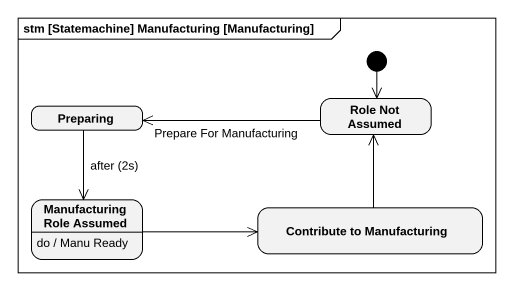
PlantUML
@startuml
mainframe stm [Statemachine] Manufacturing [Manufacturing]
hide empty description
state Preparing
state "Role Not Assumed" as Role_Not_Assumed
state "Manufacturing Role Assumed" as Manufacturing_Role_Assumed
Manufacturing_Role_Assumed : do / Manu Ready
state "Contribute to Manufacturing" as Contribute_to_Manufacturing
[*] --> Role_Not_Assumed
Preparing --> Manufacturing_Role_Assumed : after (2s)
Role_Not_Assumed -left-> Preparing : Prepare For Manufacturing
Manufacturing_Role_Assumed -right-> Contribute_to_Manufacturing
Contribute_to_Manufacturing -up-> Role_Not_Assumed
@enduml
